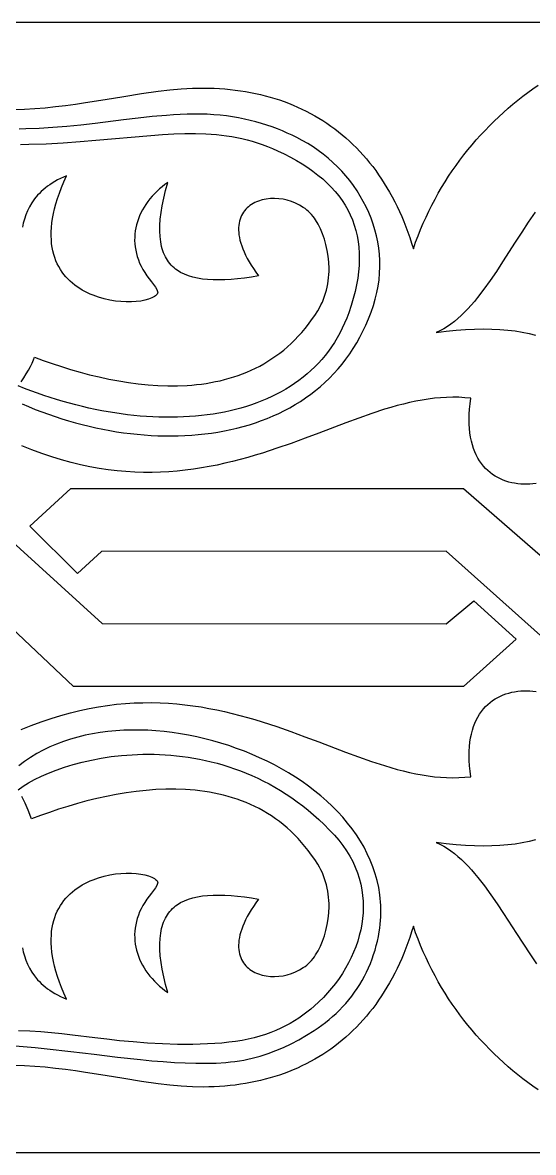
# Model space of a CAD drawing. Extents: x 1205 to 1306, y 664 to 686.
# Drawn here: x 1237.46 to 1247.41, y 663.79 to 685.79 of the extents above; entities that cross this region are included whole.
import ezdxf

# ---------------------------------------------------------------- set-up
doc = ezdxf.new("R2010")
doc.units = 0
doc.layers.add('LAYER_1', color=18, linetype='CONTINUOUS')

msp = doc.modelspace()

# ---------------------------------------------------------------- linework, layer by layer
at = {"layer": 'LAYER_1'}
for points in [[(1287.336, 685.791), (1255.77, 685.791), (1224.203, 685.791)], [(1237.297, 684.096), (1237.499, 684.105), (1237.7, 684.117), (1237.9, 684.134), (1238.1, 684.155), (1238.298, 684.178), (1238.494, 684.204), (1238.687, 684.232), (1239.066, 684.291), (1239.43, 684.352), (1239.777, 684.408), (1240.103, 684.457), (1240.328, 684.484), (1240.55, 684.503), (1240.768, 684.514), (1240.982, 684.517), (1241.088, 684.516), (1241.193, 684.512), (1241.297, 684.507), (1241.4, 684.499), (1241.502, 684.49), (1241.602, 684.478), (1241.702, 684.465), (1241.801, 684.449), (1241.899, 684.432), (1241.995, 684.412), (1242.091, 684.391), (1242.185, 684.367), (1242.279, 684.342), (1242.371, 684.314), (1242.462, 684.285), (1242.552, 684.254), (1242.641, 684.22), (1242.729, 684.185), (1242.815, 684.147), (1242.901, 684.108), (1242.985, 684.067), (1243.068, 684.023), (1243.149, 683.978), (1243.23, 683.931), (1243.309, 683.882), (1243.387, 683.831), (1243.463, 683.777), (1243.539, 683.722), (1243.613, 683.665), (1243.685, 683.606), (1243.757, 683.545), (1243.827, 683.482), (1243.895, 683.417), (1243.963, 683.35), (1244.029, 683.281), (1244.093, 683.211), (1244.156, 683.138), (1244.218, 683.063), (1244.278, 682.987), (1244.337, 682.908), (1244.394, 682.827), (1244.45, 682.745), (1244.505, 682.66), (1244.557, 682.574), (1244.609, 682.486), (1244.659, 682.396), (1244.707, 682.303), (1244.754, 682.209), (1244.799, 682.113), (1244.843, 682.015), (1244.885, 681.915), (1244.925, 681.813), (1244.964, 681.71), (1245.001, 681.604), (1245.037, 681.496), (1245.071, 681.387), (1245.115, 681.513), (1245.162, 681.638), (1245.211, 681.761), (1245.263, 681.883), (1245.317, 682.003), (1245.373, 682.122), (1245.432, 682.239), (1245.492, 682.354), (1245.556, 682.468), (1245.621, 682.58), (1245.688, 682.69), (1245.757, 682.798), (1245.829, 682.905), (1245.902, 683.01), (1245.977, 683.113), (1246.054, 683.215), (1246.133, 683.314), (1246.214, 683.412), (1246.296, 683.507), (1246.38, 683.601), (1246.466, 683.693), (1246.553, 683.783), (1246.642, 683.871), (1246.732, 683.957), (1246.823, 684.041), (1246.916, 684.123), (1247.01, 684.203), (1247.106, 684.28), (1247.202, 684.356), (1247.3, 684.429), (1247.399, 684.501), (1247.499, 684.57)], [(1237.451, 678.367), (1237.578, 678.313), (1237.705, 678.26), (1237.834, 678.211), (1237.964, 678.163), (1238.094, 678.118), (1238.225, 678.076), (1238.357, 678.036), (1238.49, 677.998), (1238.623, 677.963), (1238.756, 677.93), (1238.89, 677.9), (1239.024, 677.873), (1239.158, 677.848), (1239.292, 677.825), (1239.427, 677.805), (1239.561, 677.788), (1239.695, 677.774), (1239.829, 677.762), (1239.962, 677.753), (1240.096, 677.747), (1240.228, 677.743), (1240.361, 677.743), (1240.492, 677.745), (1240.623, 677.75), (1240.754, 677.757), (1240.883, 677.768), (1241.011, 677.782), (1241.139, 677.798), (1241.265, 677.818), (1241.39, 677.84), (1241.514, 677.866), (1241.636, 677.895), (1241.757, 677.926), (1241.877, 677.961), (1241.995, 677.999), (1242.111, 678.04), (1242.226, 678.084), (1242.339, 678.131), (1242.45, 678.181), (1242.558, 678.235), (1242.665, 678.292), (1242.77, 678.352), (1242.873, 678.416), (1242.973, 678.483), (1243.071, 678.553), (1243.166, 678.626), (1243.259, 678.703), (1243.349, 678.784), (1243.436, 678.868), (1243.521, 678.955), (1243.603, 679.046), (1243.682, 679.14), (1243.758, 679.238), (1243.831, 679.339), (1243.9, 679.444), (1243.967, 679.553), (1244.03, 679.665), (1244.089, 679.781), (1244.145, 679.9), (1244.198, 680.024), (1244.247, 680.151), (1244.292, 680.281), (1244.329, 680.408), (1244.36, 680.534), (1244.384, 680.659), (1244.402, 680.785), (1244.413, 680.909), (1244.418, 681.033), (1244.416, 681.157), (1244.409, 681.279), (1244.396, 681.4), (1244.377, 681.519), (1244.353, 681.637), (1244.323, 681.754), (1244.287, 681.869), (1244.247, 681.982), (1244.202, 682.094), (1244.151, 682.203), (1244.096, 682.31), (1244.037, 682.414), (1243.973, 682.516), (1243.904, 682.616), (1243.832, 682.713), (1243.755, 682.806), (1243.675, 682.897), (1243.591, 682.985), (1243.503, 683.069), (1243.412, 683.15), (1243.317, 683.227), (1243.219, 683.301), (1243.118, 683.37), (1243.015, 683.436), (1242.908, 683.498), (1242.799, 683.555), (1242.709, 683.599), (1242.616, 683.641), (1242.521, 683.682), (1242.423, 683.721), (1242.322, 683.758), (1242.219, 683.793), (1242.113, 683.826), (1242.005, 683.857), (1241.894, 683.886), (1241.781, 683.912), (1241.666, 683.935), (1241.548, 683.955), (1241.429, 683.973), (1241.307, 683.987), (1241.182, 683.998), (1241.056, 684.005), (1240.928, 684.009), (1240.798, 684.01), (1240.666, 684.007), (1240.532, 684.002), (1240.398, 683.995), (1240.262, 683.985), (1239.987, 683.96), (1239.709, 683.929), (1239.429, 683.895), (1238.871, 683.825), (1238.595, 683.794), (1238.322, 683.767), (1238.051, 683.745), (1237.784, 683.729), (1237.521, 683.72), (1237.391, 683.718)], [(1237.418, 683.418), (1237.584, 683.421), (1237.92, 683.433), (1238.253, 683.451), (1238.579, 683.474), (1238.89, 683.499), (1239.955, 683.594), (1240.186, 683.612), (1240.407, 683.625), (1240.62, 683.633), (1240.828, 683.634), (1241.032, 683.628), (1241.134, 683.621), (1241.234, 683.613), (1241.334, 683.602), (1241.434, 683.589), (1241.534, 683.574), (1241.633, 683.555), (1241.732, 683.534), (1241.831, 683.51), (1241.93, 683.483), (1242.029, 683.452), (1242.128, 683.419), (1242.227, 683.381), (1242.326, 683.341), (1242.426, 683.296), (1242.554, 683.235), (1242.677, 683.172), (1242.794, 683.106), (1242.907, 683.039), (1243.014, 682.969), (1243.116, 682.897), (1243.213, 682.822), (1243.305, 682.746), (1243.391, 682.667), (1243.472, 682.586), (1243.547, 682.502), (1243.617, 682.416), (1243.682, 682.327), (1243.741, 682.236), (1243.794, 682.143), (1243.842, 682.047), (1243.884, 681.948), (1243.92, 681.847), (1243.951, 681.743), (1243.976, 681.636), (1243.995, 681.527), (1244.008, 681.415), (1244.016, 681.3), (1244.017, 681.183), (1244.013, 681.063), (1244.002, 680.939), (1243.986, 680.813), (1243.963, 680.684), (1243.935, 680.553), (1243.9, 680.418), (1243.859, 680.28), (1243.812, 680.139), (1243.773, 680.036), (1243.731, 679.935), (1243.686, 679.838), (1243.638, 679.743), (1243.587, 679.651), (1243.533, 679.562), (1243.476, 679.476), (1243.416, 679.392), (1243.354, 679.311), (1243.288, 679.233), (1243.22, 679.158), (1243.15, 679.086), (1243.076, 679.016), (1243.001, 678.949), (1242.923, 678.884), (1242.842, 678.823), (1242.759, 678.764), (1242.674, 678.707), (1242.587, 678.653), (1242.498, 678.602), (1242.407, 678.554), (1242.313, 678.508), (1242.218, 678.464), (1242.121, 678.423), (1242.022, 678.385), (1241.921, 678.349), (1241.818, 678.316), (1241.714, 678.285), (1241.608, 678.257), (1241.501, 678.231), (1241.392, 678.208), (1241.282, 678.187), (1241.171, 678.168), (1241.058, 678.152), (1240.944, 678.138), (1240.829, 678.127), (1240.713, 678.118), (1240.595, 678.111), (1240.477, 678.107), (1240.358, 678.105), (1240.238, 678.106), (1240.117, 678.108), (1239.995, 678.113), (1239.873, 678.12), (1239.75, 678.13), (1239.627, 678.141), (1239.503, 678.155), (1239.378, 678.171), (1239.254, 678.19), (1239.128, 678.21), (1239.003, 678.233), (1238.877, 678.258), (1238.752, 678.285), (1238.626, 678.314), (1238.5, 678.345), (1238.374, 678.378), (1238.249, 678.413), (1238.123, 678.451), (1237.998, 678.49), (1237.873, 678.531), (1237.748, 678.575), (1237.624, 678.62), (1237.5, 678.668), (1237.377, 678.717)], [(1237.432, 678.797), (1237.483, 678.875), (1237.531, 678.951), (1237.574, 679.025), (1237.612, 679.095), (1237.645, 679.16), (1237.671, 679.221), (1237.692, 679.275), (1237.863, 679.212), (1238.038, 679.151), (1238.216, 679.093), (1238.397, 679.037), (1238.581, 678.984), (1238.766, 678.935), (1238.954, 678.89), (1239.142, 678.849), (1239.332, 678.813), (1239.523, 678.782), (1239.714, 678.757), (1239.905, 678.737), (1240.096, 678.724), (1240.286, 678.718), (1240.476, 678.718), (1240.664, 678.726), (1240.757, 678.733), (1240.85, 678.742), (1240.942, 678.753), (1241.034, 678.766), (1241.126, 678.781), (1241.216, 678.799), (1241.306, 678.818), (1241.395, 678.84), (1241.484, 678.864), (1241.572, 678.891), (1241.658, 678.92), (1241.744, 678.952), (1241.829, 678.986), (1241.913, 679.023), (1241.996, 679.062), (1242.078, 679.104), (1242.159, 679.149), (1242.239, 679.196), (1242.317, 679.247), (1242.394, 679.3), (1242.47, 679.356), (1242.545, 679.415), (1242.618, 679.478), (1242.69, 679.543), (1242.761, 679.611), (1242.829, 679.683), (1242.897, 679.757), (1242.963, 679.835), (1243.027, 679.917), (1243.089, 680.001), (1243.15, 680.089), (1243.209, 680.181), (1243.241, 680.236), (1243.271, 680.292), (1243.298, 680.348), (1243.322, 680.406), (1243.343, 680.464), (1243.362, 680.523), (1243.379, 680.582), (1243.392, 680.642), (1243.404, 680.702), (1243.413, 680.763), (1243.42, 680.823), (1243.425, 680.883), (1243.428, 680.944), (1243.428, 681.004), (1243.424, 681.123), (1243.412, 681.241), (1243.393, 681.356), (1243.368, 681.467), (1243.337, 681.575), (1243.301, 681.677), (1243.261, 681.774), (1243.216, 681.864), (1243.168, 681.947), (1243.143, 681.983), (1243.117, 682.018), (1243.089, 682.051), (1243.059, 682.083), (1243.028, 682.113), (1242.995, 682.141), (1242.962, 682.168), (1242.927, 682.193), (1242.854, 682.238), (1242.777, 682.276), (1242.698, 682.308), (1242.616, 682.333), (1242.534, 682.351), (1242.451, 682.362), (1242.368, 682.366), (1242.286, 682.364), (1242.206, 682.355), (1242.129, 682.339), (1242.055, 682.316), (1242.019, 682.302), (1241.985, 682.286), (1241.951, 682.269), (1241.92, 682.25), (1241.889, 682.229), (1241.86, 682.206), (1241.833, 682.182), (1241.807, 682.156), (1241.784, 682.128), (1241.762, 682.098), (1241.742, 682.067), (1241.724, 682.034), (1241.709, 681.999), (1241.695, 681.962), (1241.684, 681.924), (1241.676, 681.883), (1241.67, 681.842), (1241.667, 681.798), (1241.666, 681.752), (1241.669, 681.705), (1241.674, 681.656), (1241.683, 681.605), (1241.694, 681.553), (1241.709, 681.499), (1241.728, 681.443), (1241.749, 681.385), (1241.774, 681.325), (1241.803, 681.263), (1241.836, 681.2), (1241.872, 681.135), (1241.913, 681.068), (1241.957, 681), (1242.006, 680.929), (1242.058, 680.857), (1241.917, 680.834), (1241.78, 680.815), (1241.648, 680.8), (1241.521, 680.789), (1241.399, 680.782), (1241.282, 680.779), (1241.17, 680.781), (1241.064, 680.787), (1240.962, 680.798), (1240.867, 680.813), (1240.776, 680.834), (1240.692, 680.86), (1240.612, 680.891), (1240.539, 680.927), (1240.471, 680.969), (1240.44, 680.992), (1240.41, 681.017), (1240.381, 681.043), (1240.354, 681.07), (1240.328, 681.1), (1240.304, 681.13), (1240.282, 681.162), (1240.261, 681.196), (1240.241, 681.231), (1240.223, 681.268), (1240.207, 681.307), (1240.192, 681.347), (1240.179, 681.388), (1240.168, 681.432), (1240.15, 681.524), (1240.138, 681.623), (1240.133, 681.729), (1240.135, 681.842), (1240.143, 681.962), (1240.158, 682.09), (1240.181, 682.226), (1240.21, 682.369), (1240.246, 682.521), (1240.29, 682.68), (1240.233, 682.639), (1240.178, 682.596), (1240.125, 682.551), (1240.075, 682.505), (1240.027, 682.457), (1239.982, 682.408), (1239.939, 682.357), (1239.899, 682.305), (1239.862, 682.252), (1239.827, 682.198), (1239.795, 682.143), (1239.766, 682.087), (1239.74, 682.03), (1239.717, 681.972), (1239.696, 681.913), (1239.679, 681.854), (1239.666, 681.793), (1239.655, 681.733), (1239.648, 681.672), (1239.644, 681.61), (1239.643, 681.548), (1239.646, 681.485), (1239.653, 681.423), (1239.663, 681.36), (1239.676, 681.297), (1239.694, 681.234), (1239.715, 681.172), (1239.74, 681.109), (1239.769, 681.046), (1239.802, 680.984), (1239.839, 680.922), (1239.88, 680.86), (1239.925, 680.799), (1239.97, 680.742), (1240.013, 680.689), (1240.049, 680.641), (1240.075, 680.596), (1240.084, 680.576), (1240.09, 680.556), (1240.092, 680.538), (1240.089, 680.521), (1240.082, 680.505), (1240.07, 680.49), (1240.051, 680.473), (1240.03, 680.458), (1240.005, 680.443), (1239.978, 680.43), (1239.915, 680.406), (1239.843, 680.385), (1239.763, 680.369), (1239.675, 680.358), (1239.58, 680.352), (1239.481, 680.352), (1239.377, 680.357), (1239.27, 680.368), (1239.161, 680.386), (1239.051, 680.41), (1238.941, 680.442), (1238.832, 680.481), (1238.779, 680.503), (1238.726, 680.527), (1238.674, 680.553), (1238.623, 680.582), (1238.573, 680.612), (1238.525, 680.644), (1238.478, 680.679), (1238.432, 680.716), (1238.388, 680.755), (1238.346, 680.796), (1238.305, 680.84), (1238.267, 680.886), (1238.231, 680.934), (1238.197, 680.985), (1238.166, 681.039), (1238.137, 681.095), (1238.111, 681.153), (1238.088, 681.214), (1238.068, 681.278), (1238.051, 681.345), (1238.038, 681.414), (1238.027, 681.486), (1238.021, 681.561), (1238.018, 681.638), (1238.019, 681.719), (1238.023, 681.802), (1238.032, 681.889), (1238.045, 681.978), (1238.063, 682.071), (1238.085, 682.166), (1238.111, 682.265), (1238.142, 682.367), (1238.179, 682.472), (1238.22, 682.581), (1238.266, 682.693), (1238.318, 682.808), (1238.256, 682.782), (1238.198, 682.754), (1238.142, 682.726), (1238.089, 682.697), (1238.038, 682.666), (1237.99, 682.635), (1237.945, 682.603), (1237.902, 682.57), (1237.862, 682.536), (1237.824, 682.501), (1237.788, 682.466), (1237.754, 682.43), (1237.693, 682.356), (1237.64, 682.28), (1237.595, 682.203), (1237.556, 682.124), (1237.523, 682.045), (1237.496, 681.965), (1237.475, 681.885), (1237.457, 681.806)], [(1247.442, 682.101), (1247.309, 681.905), (1247.181, 681.709), (1247.055, 681.513), (1246.809, 681.13), (1246.688, 680.945), (1246.567, 680.767), (1246.445, 680.597), (1246.322, 680.437), (1246.26, 680.361), (1246.197, 680.287), (1246.133, 680.217), (1246.069, 680.15), (1246.004, 680.087), (1245.937, 680.027), (1245.87, 679.971), (1245.802, 679.919), (1245.732, 679.871), (1245.661, 679.828), (1245.589, 679.789), (1245.515, 679.755), (1245.712, 679.78), (1245.901, 679.799), (1246.085, 679.813), (1246.262, 679.822), (1246.433, 679.826), (1246.597, 679.824), (1246.755, 679.817), (1246.907, 679.805), (1247.052, 679.788), (1247.191, 679.765), (1247.323, 679.737), (1247.449, 679.704)], [(1247.46, 676.818), (1247.4, 676.81), (1247.34, 676.805), (1247.28, 676.803), (1247.22, 676.803), (1247.161, 676.806), (1247.102, 676.811), (1247.043, 676.82), (1246.986, 676.831), (1246.929, 676.845), (1246.873, 676.862), (1246.818, 676.883), (1246.765, 676.906), (1246.713, 676.932), (1246.662, 676.961), (1246.613, 676.994), (1246.566, 677.029), (1246.521, 677.068), (1246.477, 677.11), (1246.436, 677.156), (1246.397, 677.205), (1246.361, 677.257), (1246.327, 677.312), (1246.296, 677.372), (1246.267, 677.434), (1246.242, 677.5), (1246.219, 677.57), (1246.2, 677.643), (1246.184, 677.721), (1246.171, 677.801), (1246.162, 677.886), (1246.157, 677.974), (1246.156, 678.067), (1246.158, 678.163), (1246.165, 678.263), (1246.176, 678.367), (1246.191, 678.475), (1246.073, 678.487), (1245.955, 678.494), (1245.836, 678.496), (1245.718, 678.493), (1245.599, 678.487), (1245.48, 678.475), (1245.36, 678.46), (1245.24, 678.441), (1245.119, 678.419), (1244.998, 678.393), (1244.877, 678.364), (1244.755, 678.332), (1244.632, 678.298), (1244.509, 678.261), (1244.26, 678.18), (1244.008, 678.091), (1243.753, 677.997), (1243.231, 677.799), (1242.963, 677.698), (1242.691, 677.598), (1242.414, 677.501), (1242.132, 677.409), (1241.988, 677.365), (1241.844, 677.323), (1241.698, 677.283), (1241.55, 677.245), (1241.401, 677.209), (1241.25, 677.176), (1241.097, 677.146), (1240.943, 677.119), (1240.787, 677.095), (1240.63, 677.075), (1240.47, 677.058), (1240.309, 677.046), (1240.146, 677.037), (1239.981, 677.033), (1239.814, 677.033), (1239.645, 677.038), (1239.474, 677.048), (1239.301, 677.064), (1239.126, 677.084), (1238.949, 677.111), (1238.769, 677.143), (1238.588, 677.181), (1238.404, 677.226), (1238.217, 677.277), (1238.029, 677.334), (1237.838, 677.399), (1237.644, 677.471), (1237.448, 677.55)], [(1237.434, 672.026), (1237.63, 672.106), (1237.824, 672.178), (1238.015, 672.243), (1238.204, 672.301), (1238.391, 672.353), (1238.575, 672.398), (1238.757, 672.436), (1238.937, 672.469), (1239.115, 672.496), (1239.29, 672.517), (1239.464, 672.532), (1239.635, 672.543), (1239.804, 672.548), (1239.972, 672.549), (1240.137, 672.545), (1240.3, 672.537), (1240.462, 672.524), (1240.622, 672.508), (1240.779, 672.488), (1240.936, 672.464), (1241.09, 672.437), (1241.243, 672.407), (1241.394, 672.374), (1241.543, 672.339), (1241.691, 672.301), (1241.838, 672.261), (1241.983, 672.218), (1242.126, 672.174), (1242.409, 672.082), (1242.686, 671.985), (1242.959, 671.885), (1243.227, 671.784), (1243.749, 671.585), (1244.005, 671.491), (1244.257, 671.403), (1244.507, 671.322), (1244.63, 671.285), (1244.753, 671.25), (1244.875, 671.218), (1244.997, 671.189), (1245.118, 671.163), (1245.239, 671.14), (1245.359, 671.122), (1245.479, 671.106), (1245.598, 671.095), (1245.717, 671.088), (1245.836, 671.086), (1245.954, 671.088), (1246.073, 671.095), (1246.191, 671.107), (1246.176, 671.215), (1246.165, 671.319), (1246.158, 671.419), (1246.156, 671.515), (1246.157, 671.607), (1246.162, 671.696), (1246.171, 671.78), (1246.184, 671.861), (1246.2, 671.938), (1246.219, 672.012), (1246.242, 672.081), (1246.267, 672.148), (1246.296, 672.21), (1246.327, 672.269), (1246.361, 672.325), (1246.397, 672.377), (1246.436, 672.426), (1246.477, 672.471), (1246.521, 672.514), (1246.566, 672.552), (1246.613, 672.588), (1246.662, 672.62), (1246.713, 672.65), (1246.765, 672.676), (1246.818, 672.699), (1246.873, 672.719), (1246.929, 672.736), (1246.986, 672.751), (1247.043, 672.762), (1247.102, 672.77), (1247.161, 672.776), (1247.22, 672.779), (1247.28, 672.779), (1247.34, 672.777), (1247.4, 672.771), (1247.46, 672.763)], [(1237.245, 665.873), (1237.474, 665.855), (1237.706, 665.834), (1237.938, 665.81), (1238.4, 665.757), (1238.857, 665.702), (1239.309, 665.647), (1239.757, 665.598), (1239.979, 665.577), (1240.199, 665.558), (1240.416, 665.543), (1240.629, 665.532), (1240.836, 665.526), (1241.038, 665.526), (1241.232, 665.531), (1241.418, 665.543), (1241.508, 665.552), (1241.596, 665.563), (1241.682, 665.576), (1241.766, 665.59), (1241.848, 665.606), (1241.929, 665.624), (1242.008, 665.644), (1242.087, 665.666), (1242.164, 665.69), (1242.241, 665.715), (1242.392, 665.772), (1242.542, 665.836), (1242.692, 665.907), (1242.842, 665.986), (1242.992, 666.072), (1243.141, 666.167), (1243.214, 666.217), (1243.287, 666.269), (1243.358, 666.323), (1243.428, 666.379), (1243.497, 666.438), (1243.564, 666.498), (1243.629, 666.561), (1243.693, 666.626), (1243.754, 666.693), (1243.813, 666.762), (1243.87, 666.834), (1243.924, 666.908), (1243.976, 666.983), (1244.026, 667.061), (1244.072, 667.14), (1244.116, 667.221), (1244.158, 667.303), (1244.197, 667.387), (1244.233, 667.471), (1244.266, 667.557), (1244.296, 667.644), (1244.324, 667.731), (1244.348, 667.819), (1244.37, 667.907), (1244.389, 667.996), (1244.405, 668.085), (1244.415, 668.159), (1244.424, 668.233), (1244.431, 668.307), (1244.435, 668.38), (1244.437, 668.453), (1244.437, 668.525), (1244.435, 668.596), (1244.431, 668.668), (1244.425, 668.738), (1244.417, 668.809), (1244.395, 668.947), (1244.365, 669.084), (1244.328, 669.218), (1244.284, 669.35), (1244.232, 669.48), (1244.174, 669.607), (1244.11, 669.732), (1244.039, 669.854), (1243.962, 669.974), (1243.879, 670.091), (1243.79, 670.205), (1243.696, 670.316), (1243.597, 670.425), (1243.492, 670.53), (1243.383, 670.633), (1243.27, 670.732), (1243.152, 670.828), (1243.029, 670.921), (1242.903, 671.011), (1242.774, 671.097), (1242.64, 671.18), (1242.504, 671.26), (1242.364, 671.335), (1242.222, 671.408), (1242.077, 671.476), (1241.93, 671.541), (1241.781, 671.602), (1241.629, 671.659), (1241.476, 671.712), (1241.322, 671.761), (1241.166, 671.806), (1241.009, 671.847), (1240.851, 671.883), (1240.693, 671.915), (1240.534, 671.943), (1240.375, 671.967), (1240.216, 671.986), (1240.058, 672), (1239.9, 672.01), (1239.742, 672.015), (1239.586, 672.015), (1239.431, 672.011), (1239.277, 672.001), (1239.124, 671.987), (1238.974, 671.968), (1238.825, 671.943), (1238.679, 671.914), (1238.535, 671.879), (1238.394, 671.838), (1238.256, 671.793), (1238.12, 671.742), (1237.989, 671.686), (1237.86, 671.624), (1237.736, 671.556), (1237.616, 671.482), (1237.499, 671.403), (1237.388, 671.318)], [(1237.373, 670.852), (1237.469, 670.92), (1237.577, 670.987), (1237.696, 671.053), (1237.826, 671.117), (1237.966, 671.178), (1238.116, 671.237), (1238.275, 671.292), (1238.443, 671.343), (1238.618, 671.389), (1238.801, 671.431), (1238.99, 671.467), (1239.186, 671.497), (1239.388, 671.52), (1239.594, 671.535), (1239.699, 671.54), (1239.805, 671.543), (1239.913, 671.544), (1240.021, 671.543), (1240.129, 671.54), (1240.239, 671.534), (1240.349, 671.526), (1240.46, 671.516), (1240.572, 671.503), (1240.684, 671.487), (1240.796, 671.469), (1240.909, 671.448), (1241.022, 671.425), (1241.135, 671.398), (1241.248, 671.369), (1241.362, 671.337), (1241.475, 671.302), (1241.589, 671.263), (1241.702, 671.222), (1241.815, 671.177), (1241.927, 671.129), (1242.04, 671.078), (1242.152, 671.023), (1242.263, 670.965), (1242.374, 670.903), (1242.484, 670.837), (1242.593, 670.768), (1242.702, 670.695), (1242.81, 670.619), (1242.916, 670.538), (1243.022, 670.453), (1243.127, 670.365), (1243.23, 670.272), (1243.333, 670.175), (1243.434, 670.074), (1243.534, 669.968), (1243.62, 669.869), (1243.699, 669.768), (1243.77, 669.665), (1243.833, 669.56), (1243.89, 669.454), (1243.939, 669.346), (1243.981, 669.238), (1244.016, 669.128), (1244.045, 669.017), (1244.066, 668.906), (1244.082, 668.795), (1244.091, 668.683), (1244.093, 668.571), (1244.09, 668.459), (1244.081, 668.347), (1244.065, 668.236), (1244.045, 668.125), (1244.018, 668.015), (1243.986, 667.905), (1243.949, 667.797), (1243.907, 667.69), (1243.86, 667.584), (1243.808, 667.48), (1243.751, 667.378), (1243.689, 667.277), (1243.623, 667.178), (1243.553, 667.082), (1243.479, 666.988), (1243.4, 666.897), (1243.318, 666.808), (1243.232, 666.722), (1243.142, 666.639), (1243.071, 666.578), (1242.997, 666.519), (1242.92, 666.461), (1242.84, 666.406), (1242.758, 666.353), (1242.672, 666.303), (1242.583, 666.255), (1242.491, 666.21), (1242.395, 666.167), (1242.295, 666.127), (1242.191, 666.09), (1242.083, 666.056), (1241.971, 666.025), (1241.855, 665.997), (1241.734, 665.973), (1241.608, 665.952), (1241.477, 665.935), (1241.343, 665.92), (1241.204, 665.909), (1241.063, 665.902), (1240.919, 665.896), (1240.773, 665.894), (1240.626, 665.893), (1240.478, 665.895), (1240.184, 665.905), (1239.894, 665.921), (1239.613, 665.942), (1239.347, 665.966), (1239.099, 665.993), (1238.867, 666.02), (1238.435, 666.074), (1238.228, 666.098), (1238.023, 666.12), (1237.816, 666.138), (1237.603, 666.152), (1237.383, 666.16)], [(1237.457, 667.776), (1237.475, 667.696), (1237.496, 667.617), (1237.523, 667.537), (1237.556, 667.458), (1237.595, 667.379), (1237.64, 667.302), (1237.693, 667.226), (1237.754, 667.152), (1237.788, 667.116), (1237.824, 667.081), (1237.862, 667.046), (1237.902, 667.012), (1237.945, 666.979), (1237.99, 666.947), (1238.038, 666.915), (1238.089, 666.885), (1238.142, 666.856), (1238.198, 666.827), (1238.256, 666.8), (1238.318, 666.774), (1238.266, 666.889), (1238.22, 667.001), (1238.179, 667.109), (1238.142, 667.215), (1238.111, 667.317), (1238.085, 667.415), (1238.063, 667.511), (1238.045, 667.604), (1238.032, 667.693), (1238.023, 667.779), (1238.019, 667.863), (1238.018, 667.944), (1238.021, 668.021), (1238.027, 668.096), (1238.038, 668.168), (1238.051, 668.237), (1238.068, 668.304), (1238.088, 668.367), (1238.111, 668.429), (1238.137, 668.487), (1238.166, 668.543), (1238.197, 668.596), (1238.231, 668.647), (1238.267, 668.696), (1238.305, 668.742), (1238.346, 668.786), (1238.388, 668.827), (1238.432, 668.866), (1238.478, 668.903), (1238.525, 668.937), (1238.573, 668.97), (1238.623, 669), (1238.674, 669.029), (1238.726, 669.055), (1238.779, 669.079), (1238.832, 669.101), (1238.941, 669.14), (1239.051, 669.171), (1239.161, 669.196), (1239.27, 669.213), (1239.377, 669.225), (1239.481, 669.23), (1239.58, 669.229), (1239.675, 669.223), (1239.763, 669.212), (1239.843, 669.197), (1239.915, 669.176), (1239.978, 669.152), (1240.005, 669.138), (1240.03, 669.124), (1240.051, 669.108), (1240.07, 669.092), (1240.082, 669.077), (1240.089, 669.061), (1240.092, 669.044), (1240.09, 669.026), (1240.084, 669.006), (1240.075, 668.986), (1240.049, 668.941), (1240.013, 668.893), (1239.97, 668.84), (1239.925, 668.783), (1239.88, 668.721), (1239.839, 668.66), (1239.802, 668.598), (1239.769, 668.536), (1239.74, 668.473), (1239.715, 668.41), (1239.694, 668.347), (1239.676, 668.285), (1239.663, 668.222), (1239.653, 668.159), (1239.646, 668.096), (1239.643, 668.034), (1239.644, 667.972), (1239.648, 667.91), (1239.655, 667.849), (1239.666, 667.788), (1239.679, 667.728), (1239.696, 667.669), (1239.717, 667.61), (1239.74, 667.552), (1239.766, 667.495), (1239.795, 667.439), (1239.827, 667.383), (1239.862, 667.329), (1239.899, 667.276), (1239.939, 667.225), (1239.982, 667.174), (1240.027, 667.125), (1240.075, 667.077), (1240.125, 667.031), (1240.178, 666.986), (1240.233, 666.943), (1240.29, 666.902), (1240.246, 667.061), (1240.21, 667.212), (1240.181, 667.356), (1240.158, 667.491), (1240.143, 667.619), (1240.135, 667.74), (1240.133, 667.853), (1240.138, 667.959), (1240.15, 668.058), (1240.168, 668.15), (1240.179, 668.193), (1240.192, 668.235), (1240.207, 668.275), (1240.223, 668.314), (1240.241, 668.351), (1240.261, 668.386), (1240.282, 668.42), (1240.304, 668.452), (1240.328, 668.482), (1240.354, 668.511), (1240.381, 668.539), (1240.41, 668.565), (1240.44, 668.59), (1240.471, 668.613), (1240.539, 668.655), (1240.612, 668.691), (1240.692, 668.722), (1240.776, 668.748), (1240.867, 668.769), (1240.962, 668.784), (1241.064, 668.795), (1241.17, 668.801), (1241.282, 668.803), (1241.399, 668.8), (1241.521, 668.793), (1241.648, 668.782), (1241.78, 668.766), (1241.917, 668.747), (1242.058, 668.725), (1242.006, 668.653), (1241.957, 668.582), (1241.913, 668.513), (1241.872, 668.447), (1241.836, 668.382), (1241.803, 668.318), (1241.774, 668.257), (1241.749, 668.197), (1241.728, 668.139), (1241.709, 668.083), (1241.694, 668.029), (1241.683, 667.976), (1241.674, 667.926), (1241.669, 667.877), (1241.666, 667.829), (1241.667, 667.784), (1241.67, 667.74), (1241.676, 667.698), (1241.684, 667.658), (1241.695, 667.62), (1241.709, 667.583), (1241.724, 667.548), (1241.742, 667.515), (1241.762, 667.484), (1241.784, 667.454), (1241.807, 667.426), (1241.833, 667.4), (1241.86, 667.376), (1241.889, 667.353), (1241.92, 667.332), (1241.951, 667.313), (1241.985, 667.295), (1242.019, 667.28), (1242.055, 667.266), (1242.129, 667.243), (1242.206, 667.227), (1242.286, 667.218), (1242.368, 667.215), (1242.451, 667.22), (1242.534, 667.231), (1242.616, 667.249), (1242.698, 667.274), (1242.777, 667.306), (1242.854, 667.344), (1242.927, 667.389), (1242.962, 667.414), (1242.995, 667.44), (1243.028, 667.469), (1243.059, 667.499), (1243.089, 667.53), (1243.117, 667.564), (1243.143, 667.599), (1243.168, 667.635), (1243.216, 667.718), (1243.261, 667.808), (1243.301, 667.905), (1243.337, 668.007), (1243.368, 668.115), (1243.393, 668.226), (1243.412, 668.341), (1243.424, 668.459), (1243.428, 668.578), (1243.428, 668.638), (1243.425, 668.698), (1243.42, 668.759), (1243.413, 668.819), (1243.404, 668.879), (1243.392, 668.939), (1243.379, 668.999), (1243.362, 669.059), (1243.343, 669.117), (1243.322, 669.176), (1243.298, 669.233), (1243.271, 669.29), (1243.241, 669.346), (1243.209, 669.401), (1243.149, 669.493), (1243.088, 669.582), (1243.025, 669.668), (1242.96, 669.75), (1242.893, 669.828), (1242.825, 669.904), (1242.755, 669.976), (1242.684, 670.045), (1242.611, 670.11), (1242.537, 670.173), (1242.462, 670.232), (1242.385, 670.289), (1242.307, 670.342), (1242.227, 670.393), (1242.146, 670.44), (1242.065, 670.485), (1241.982, 670.527), (1241.898, 670.566), (1241.812, 670.603), (1241.726, 670.637), (1241.639, 670.668), (1241.551, 670.697), (1241.463, 670.723), (1241.373, 670.747), (1241.283, 670.769), (1241.191, 670.788), (1241.1, 670.805), (1241.007, 670.82), (1240.914, 670.832), (1240.821, 670.843), (1240.727, 670.851), (1240.632, 670.857), (1240.442, 670.864), (1240.251, 670.863), (1240.058, 670.855), (1239.865, 670.841), (1239.672, 670.82), (1239.479, 670.793), (1239.286, 670.76), (1239.095, 670.723), (1238.904, 670.68), (1238.715, 670.634), (1238.528, 670.583), (1238.344, 670.529), (1238.162, 670.472), (1237.982, 670.412), (1237.807, 670.349), (1237.635, 670.285), (1237.622, 670.319), (1237.567, 670.455), (1237.508, 670.59), (1237.444, 670.724)], [(1247.449, 669.878), (1247.323, 669.844), (1247.191, 669.817), (1247.052, 669.794), (1246.907, 669.777), (1246.755, 669.764), (1246.597, 669.758), (1246.433, 669.756), (1246.262, 669.76), (1246.085, 669.769), (1245.901, 669.783), (1245.712, 669.802), (1245.515, 669.827), (1245.589, 669.793), (1245.661, 669.754), (1245.732, 669.711), (1245.802, 669.663), (1245.87, 669.611), (1245.938, 669.554), (1246.005, 669.494), (1246.071, 669.43), (1246.136, 669.363), (1246.2, 669.293), (1246.264, 669.219), (1246.327, 669.142), (1246.453, 668.98), (1246.577, 668.809), (1246.701, 668.629), (1246.825, 668.443), (1247.076, 668.056), (1247.336, 667.66), (1247.471, 667.462)], [(1247.499, 665.012), (1247.399, 665.081), (1247.3, 665.152), (1247.202, 665.226), (1247.106, 665.302), (1247.01, 665.379), (1246.916, 665.459), (1246.823, 665.541), (1246.732, 665.625), (1246.642, 665.711), (1246.553, 665.799), (1246.466, 665.889), (1246.38, 665.981), (1246.296, 666.074), (1246.214, 666.17), (1246.133, 666.268), (1246.054, 666.367), (1245.977, 666.469), (1245.902, 666.572), (1245.829, 666.677), (1245.757, 666.783), (1245.688, 666.892), (1245.621, 667.002), (1245.556, 667.114), (1245.492, 667.228), (1245.432, 667.343), (1245.373, 667.46), (1245.317, 667.579), (1245.263, 667.699), (1245.211, 667.82), (1245.162, 667.944), (1245.115, 668.069), (1245.071, 668.195), (1245.037, 668.085), (1245.001, 667.978), (1244.964, 667.872), (1244.925, 667.768), (1244.885, 667.666), (1244.843, 667.567), (1244.799, 667.469), (1244.754, 667.373), (1244.707, 667.278), (1244.659, 667.186), (1244.609, 667.096), (1244.557, 667.008), (1244.505, 666.921), (1244.45, 666.837), (1244.394, 666.754), (1244.337, 666.674), (1244.278, 666.595), (1244.218, 666.519), (1244.156, 666.444), (1244.093, 666.371), (1244.029, 666.3), (1243.963, 666.231), (1243.895, 666.165), (1243.827, 666.1), (1243.757, 666.037), (1243.685, 665.976), (1243.613, 665.917), (1243.539, 665.86), (1243.463, 665.804), (1243.387, 665.751), (1243.309, 665.7), (1243.23, 665.651), (1243.149, 665.604), (1243.068, 665.558), (1242.985, 665.515), (1242.901, 665.474), (1242.815, 665.434), (1242.729, 665.397), (1242.641, 665.362), (1242.552, 665.328), (1242.462, 665.297), (1242.371, 665.267), (1242.279, 665.24), (1242.185, 665.214), (1242.091, 665.191), (1241.995, 665.169), (1241.899, 665.15), (1241.801, 665.132), (1241.702, 665.117), (1241.602, 665.103), (1241.502, 665.092), (1241.4, 665.082), (1241.297, 665.075), (1241.193, 665.069), (1241.088, 665.066), (1240.982, 665.064), (1240.768, 665.067), (1240.55, 665.078), (1240.328, 665.098), (1240.103, 665.125), (1239.777, 665.173), (1239.43, 665.23), (1239.066, 665.29), (1238.687, 665.35), (1238.494, 665.377), (1238.298, 665.403), (1238.1, 665.427), (1237.9, 665.448), (1237.7, 665.464), (1237.499, 665.477), (1237.297, 665.485)], [(1224.203, 663.791), (1255.77, 663.791), (1287.336, 663.791)]]:
    msp.add_lwpolyline(points, dxfattribs=at)
for points in [[(1247.071, 673.783), (1246.046, 672.865), (1238.451, 672.865), (1234.591, 676.512), (1233.351, 675.073), (1232.665, 675.909), (1234.576, 678.122), (1239.011, 674.089), (1245.71, 674.081), (1246.245, 674.531)], [(1255.77, 667.376), (1258.881, 670.299), (1261.435, 670.299), (1261.356, 673.12), (1262.919, 674.55), (1263.864, 673.765), (1262.587, 672.598), (1262.686, 669.083), (1259.362, 669.083), (1255.77, 665.708), (1252.177, 669.083), (1248.854, 669.083), (1248.952, 672.598), (1245.71, 675.501), (1238.998, 675.492), (1238.527, 675.063), (1237.602, 675.987), (1238.401, 676.717), (1246.046, 676.717), (1250.183, 673.12), (1250.104, 670.299), (1252.659, 670.299)]]:
    msp.add_lwpolyline(points, close=True, dxfattribs=at)

doc.saveas('drawing.dxf')
